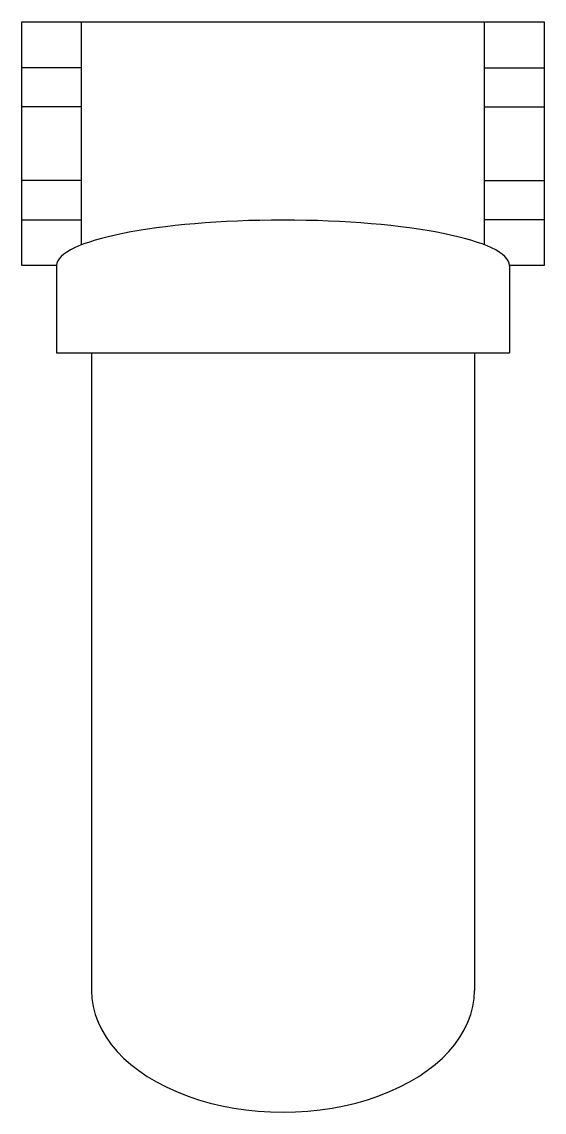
# Model space of a CAD drawing. Header units: millimetres. Extents: x -366 to 411, y -170 to 257.
# Drawn here: x 225.44 to 238.28, y 10.45 to 37.24 of the extents above; entities that cross this region are included whole.
import ezdxf

# ---------------------------------------------------------------- set-up
doc = ezdxf.new("R2010")
doc.units = ezdxf.units.MM
doc.layers.add('MAIN-2', color=7, linetype='Continuous')
doc.styles.get("Standard").update_dxf_attribs({"font": 'arial.ttf'})

# ---------------------------------------------------------------- blocks, each defined once
blk = doc.blocks.new('Pneumatic Filter Air')
for p, q in [((-4.958, 2.648), (-4.958, 8.13)), ((4.958, 2.648), (4.958, 8.13)), ((-5.567, 2.14), (-5.567, 0)), ((5.567, 2.14), (5.567, 0)), ((-5.567, 0), (5.567, 0)), ((-5.567, 0), (-4.711, 0)), ((-4.711, 0), (-4.711, -15.667)), ((4.711, 0), (4.711, -15.667))]:
    blk.add_line(p, q)
blk.add_lwpolyline([(-5.567, 2.14), (-6.423, 2.14), (-6.423, 8.13), (6.423, 8.13), (6.423, 2.14), (5.567, 2.14)])
for centre, major_axis, ratio, start_param, end_param in [((0, 2.14), (-5.567, 0), 0.200735, 3.141593, 6.283185), ((0, -15.667), (-4.711, 0), 0.634562, 0, 3.141593)]:
    blk.add_ellipse(centre, major_axis=major_axis, ratio=ratio, start_param=start_param, end_param=end_param)
at = {"layer": 'MAIN-2'}
for p, q in [((-4.958, 7.003), (-6.423, 7.003)), ((4.958, 7.003), (6.423, 7.003)), ((-4.958, 6.041), (-6.423, 6.041)), ((4.958, 6.041), (6.423, 6.041)), ((-4.958, 4.229), (-6.423, 4.229)), ((4.958, 4.229), (6.423, 4.229)), ((-6.423, 3.267), (-4.958, 3.267)), ((6.423, 3.267), (4.958, 3.267))]:
    blk.add_line(p, q, dxfattribs=at)
at = {"flags": 1}
for tag, p in [('TYPE', (-0.566, -7.851)), ('DESCRIPTION', (-0.576, -8.014)), ('CONNECTIONTYPE', (-0.723, -8.969))]:
    blk.add_attdef(tag, p, '', height=0.1, dxfattribs=at)

msp = doc.modelspace()

# ---------------------------------------------------------------- block references
msp.add_blockref('Pneumatic Filter Air', (231.862, 29.108))

doc.saveas('drawing.dxf')
